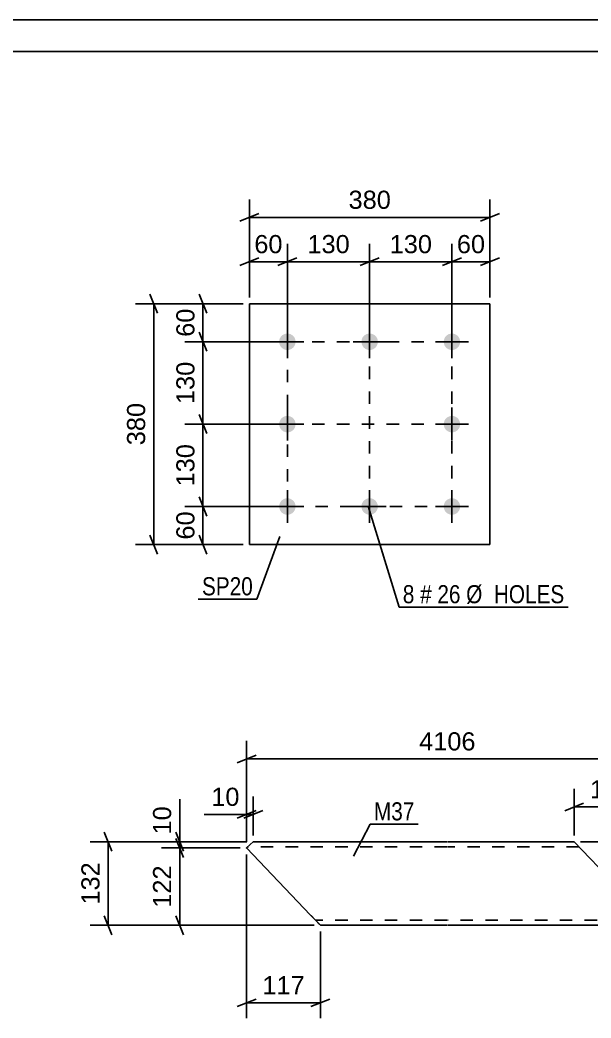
# Model space of a CAD drawing. Header units: millimetres. Extents: x 0 to 841, y 0 to 594.
# Drawn here: x 472.9 to 563.1, y 436.5 to 594 of the extents above; entities that cross this region are included whole.
import ezdxf

# ---------------------------------------------------------------- set-up
doc = ezdxf.new("R2010")
doc.units = ezdxf.units.MM
doc.linetypes.add('DXK_LINE_DOT2', pattern=[3.9198, 1.9599, -1.9599])
doc.styles.add('Arial', font='ARIAL.TTF', dxfattribs={"height": 0.2})
doc.styles.add('Arial Narrow', font='ARIALN.TTF', dxfattribs={"height": 0.2})

# ---------------------------------------------------------------- blocks, each defined once
blk = doc.blocks.new('Unknown-318890635-1126')
at = {"color": 5, "linetype": 'Continuous'}
for p, q in [((841, 594), (0, 594)), ((836, 589), (5, 589))]:
    blk.add_line(p, q, dxfattribs=at)
blk = doc.blocks.new('Part-318890635-5195 - 5189')
at = {"color": 2, "linetype": 'Continuous'}
for p, q in [((509.25, 463.84), (508.68, 463.32)), ((518.82, 452.71), (508.68, 463.32)), ((509.74, 464.31), (509.25, 463.84)), ((540.35, 464.31), (509.74, 464.31)), ((560.45, 464.31), (540.45, 464.31)), ((571.55, 452.71), (560.45, 464.31)), ((520.35, 451.11), (518.82, 452.71)), ((571.55, 452.71), (572.13, 452.1)), ((572.13, 452.1), (571.55, 451.58)), ((540.35, 451.11), (520.35, 451.11)), ((571.06, 451.11), (540.45, 451.11)), ((571.55, 451.58), (571.06, 451.11))]:
    blk.add_line(p, q, dxfattribs=at)
at = {"color": 7, "linetype": 'DXK_LINE_DOT2'}
for p, q in [((508.68, 463.32), (508.69, 463.31)), ((508.69, 463.31), (508.68, 463.32)), ((508.69, 463.31), (508.91, 463.51)), ((508.71, 463.32), (508.69, 463.31)), ((508.72, 463.28), (508.69, 463.31)), ((540.35, 463.51), (508.91, 463.51)), ((561.22, 463.51), (540.45, 463.51)), ((520.24, 451.23), (518.82, 452.71)), ((572.09, 452.15), (571.84, 452.41)), ((572.11, 452.12), (571.9, 451.91)), ((572.11, 452.12), (572.09, 452.15)), ((572.13, 452.1), (572.11, 452.12)), ((572.11, 452.12), (572.13, 452.1)), ((540.35, 451.91), (519.59, 451.91)), ((571.9, 451.91), (540.45, 451.91))]:
    blk.add_line(p, q, dxfattribs=at)
blk = doc.blocks.new('Part-318890635-5784 - 5778')
at = {"color": 2, "linetype": 'Continuous'}
for p, q in [((509.14, 549.21), (509.14, 511.21)), ((509.14, 549.21), (547.14, 549.21)), ((547.14, 549.21), (547.14, 511.21)), ((509.14, 511.21), (547.14, 511.21))]:
    blk.add_line(p, q, dxfattribs=at)
blk = doc.blocks.new('Bolt-318890635-5817 - 5778')
at = {"linetype": 'Continuous'}
for points in [[(515.14, 544.51, -1), (515.14, 541.91, -1)], [(528.14, 544.51, -1), (528.14, 541.91, -1)], [(541.14, 544.51, -1), (541.14, 541.91, -1)], [(515.14, 531.51, -1), (515.14, 528.91, -1)], [(541.14, 531.51, -1), (541.14, 528.91, -1)], [(515.14, 518.51, -1), (515.14, 515.91, -1)], [(528.14, 518.51, -1), (528.14, 515.91, -1)], [(541.14, 518.51, -1), (541.14, 515.91, -1)]]:
    blk.add_hatch(color=1, dxfattribs=at).paths.add_polyline_path(points)
at = {"color": 1, "linetype": 'Continuous'}
for p, q in [((515.14, 545.81), (515.14, 540.61)), ((528.14, 545.81), (528.14, 540.61)), ((541.14, 545.81), (541.14, 540.61)), ((512.54, 543.21), (517.74, 543.21)), ((525.54, 543.21), (530.74, 543.21)), ((538.54, 543.21), (543.74, 543.21)), ((515.14, 532.81), (515.14, 527.61)), ((541.14, 532.81), (541.14, 527.61)), ((512.54, 530.21), (517.74, 530.21)), ((538.54, 530.21), (543.74, 530.21)), ((515.14, 519.81), (515.14, 514.61)), ((528.14, 519.81), (528.14, 514.61)), ((541.14, 519.81), (541.14, 514.61)), ((512.54, 517.21), (517.74, 517.21)), ((525.54, 517.21), (530.74, 517.21)), ((538.54, 517.21), (543.74, 517.21))]:
    blk.add_line(p, q, dxfattribs=at)
blk = doc.blocks.new('Rectangle-318890635-5904 - 5778')
at = {"color": 1, "linetype": 'DXK_LINE_DOT2'}
blk.add_lwpolyline([(515.14, 543.21), (541.14, 543.21), (541.14, 517.21), (515.14, 517.21), (515.14, 543.21)], close=True, dxfattribs=at)
blk = doc.blocks.new('Line-318890635-5897 - 5778')
at = {"color": 1, "linetype": 'DXK_LINE_DOT2'}
blk.add_line((528.14, 543.21), (528.14, 517.21), dxfattribs=at)
blk = doc.blocks.new('Line-318890635-5890 - 5778')
at = {"color": 1, "linetype": 'DXK_LINE_DOT2'}
blk.add_line((515.14, 530.21), (541.14, 530.21), dxfattribs=at)
blk = doc.blocks.new('StraightDimension-318890635-5219 - 5189')
at = {"color": 7, "linetype": 'Continuous'}
for p, q in [((497.53, 464.82), (498.73, 461.82)), ((507.68, 463.32), (495.28, 463.32)), ((498.13, 451.11), (498.13, 463.32)), ((498.73, 449.61), (497.53, 452.61)), ((519.36, 451.11), (495.28, 451.11))]:
    blk.add_line(p, q, dxfattribs=at)
at = {"color": 0}
blk.add_wipeout([(497.38, 461.15), (493.18, 461.15), (493.18, 453.28), (497.38, 453.28)], dxfattribs=at)
at = {"color": 3, "style": 'Arial'}
blk.add_text('122', height=2.865, rotation=90.0002, dxfattribs=at).set_placement((496.78, 453.88))
blk = doc.blocks.new('StraightDimension-318890635-5198 - 5189')
at = {"color": 7, "linetype": 'Continuous'}
for p, q in [((497.53, 465.81), (498.73, 462.81)), ((498.73, 461.82), (497.53, 464.82)), ((508.74, 464.31), (495.28, 464.31)), ((507.68, 463.32), (495.28, 463.32)), ((498.13, 463.32), (498.13, 464.31))]:
    blk.add_line(p, q, dxfattribs=at)
at = {"color": 0}
blk.add_wipeout([(497.38, 470.48), (493.18, 470.48), (493.18, 464.84), (497.38, 464.84)], dxfattribs=at)
at = {"color": 7, "linetype": 'Continuous'}
blk.add_line((498.13, 464.31), (498.13, 471.01), dxfattribs=at)
blk.add_line((498.13, 464.31), (498.13, 471.01), dxfattribs=at)
at = {"color": 3, "style": 'Arial'}
blk.add_text('10', height=2.865, rotation=90.0002, dxfattribs=at).set_placement((496.78, 465.44))
blk = doc.blocks.new('StraightDimension-318890635-5237 - 5189')
at = {"color": 7, "linetype": 'Continuous'}
for p, q in [((591.69, 465.81), (592.89, 462.81)), ((561.45, 464.31), (594.69, 464.31)), ((592.29, 452.1), (592.29, 464.31)), ((573.13, 452.1), (594.69, 452.1)), ((592.89, 450.6), (591.69, 453.6))]:
    blk.add_line(p, q, dxfattribs=at)
at = {"color": 0}
blk.add_wipeout([(591.54, 462.14), (587.34, 462.14), (587.34, 454.27), (591.54, 454.27)], dxfattribs=at)
at = {"color": 3, "style": 'Arial'}
blk.add_text('122', height=2.865, rotation=90.0002, dxfattribs=at).set_placement((590.94, 454.87))
blk = doc.blocks.new('StraightDimension-318890635-5260 - 5189')
at = {"color": 7, "linetype": 'Continuous'}
for p, q in [((487.41, 462.81), (486.21, 465.81)), ((508.74, 464.31), (483.96, 464.31)), ((486.81, 451.11), (486.81, 464.31)), ((486.21, 452.61), (487.41, 449.61)), ((519.36, 451.11), (483.96, 451.11))]:
    blk.add_line(p, q, dxfattribs=at)
at = {"color": 0}
blk.add_wipeout([(486.06, 461.65), (481.86, 461.65), (481.86, 453.78), (486.06, 453.78)], dxfattribs=at)
at = {"color": 3, "style": 'Arial'}
blk.add_text('132', height=2.865, rotation=90.0002, dxfattribs=at).set_placement((485.46, 454.38))
blk = doc.blocks.new('StraightDimension-318890635-5274 - 5189')
at = {"color": 7, "linetype": 'Continuous'}
for p, q in [((508.69, 464.31), (508.69, 471.46)), ((509.74, 465.31), (509.74, 471.46)), ((507.19, 468.01), (510.19, 469.21)), ((511.24, 469.21), (508.24, 468.01)), ((508.69, 468.61), (509.74, 468.61))]:
    blk.add_line(p, q, dxfattribs=at)
at = {"color": 0}
blk.add_wipeout([(508.17, 469.36), (508.17, 473.56), (502.52, 473.56), (502.52, 469.36)], dxfattribs=at)
at = {"color": 7, "linetype": 'Continuous'}
blk.add_line((508.69, 468.61), (502, 468.61), dxfattribs=at)
blk.add_line((508.69, 468.61), (502, 468.61), dxfattribs=at)
at = {"color": 3, "style": 'Arial'}
blk.add_text('10', height=2.865, dxfattribs=at).set_placement((503.12, 469.96))
blk = doc.blocks.new('StraightDimension-318890635-5292 - 5189')
at = {"color": 7, "linetype": 'Continuous'}
for p, q in [((560.45, 465.31), (560.45, 472.64)), ((572.13, 453.1), (572.13, 472.64)), ((558.95, 469.19), (561.95, 470.39)), ((560.45, 469.79), (572.13, 469.79)), ((573.63, 470.39), (570.63, 469.19))]:
    blk.add_line(p, q, dxfattribs=at)
at = {"color": 0}
blk.add_wipeout([(570.23, 470.54), (570.23, 474.74), (562.36, 474.74), (562.36, 470.54)], dxfattribs=at)
at = {"color": 3, "style": 'Arial'}
blk.add_text('117', height=2.865, dxfattribs=at).set_placement((562.96, 471.14))
blk = doc.blocks.new('StraightDimension-318890635-5314 - 5189')
at = {"color": 7, "linetype": 'Continuous'}
for p, q in [((508.69, 462.31), (508.69, 436.47)), ((520.35, 450.11), (520.35, 436.47)), ((507.19, 438.27), (510.19, 439.47)), ((508.69, 438.87), (520.35, 438.87)), ((521.85, 439.47), (518.85, 438.27))]:
    blk.add_line(p, q, dxfattribs=at)
at = {"color": 0}
blk.add_wipeout([(518.46, 439.62), (518.46, 443.82), (510.59, 443.82), (510.59, 439.62)], dxfattribs=at)
at = {"color": 3, "style": 'Arial'}
blk.add_text('117', height=2.865, dxfattribs=at).set_placement((511.19, 440.22))
blk = doc.blocks.new('StraightDimension-318890635-5354 - 5189')
at = {"color": 7, "linetype": 'Continuous'}
for p, q in [((508.69, 464.31), (508.69, 480.21)), ((572.13, 453.1), (572.13, 480.21)), ((510.19, 477.96), (507.19, 476.76)), ((508.69, 477.36), (572.13, 477.36)), ((570.63, 476.76), (573.63, 477.96))]:
    blk.add_line(p, q, dxfattribs=at)
at = {"color": 0}
blk.add_wipeout([(545.46, 478.11), (545.46, 482.31), (535.36, 482.31), (535.36, 478.11)], dxfattribs=at)
at = {"color": 3, "style": 'Arial'}
blk.add_text('4106', height=2.865, dxfattribs=at).set_placement((535.96, 478.71))
blk = doc.blocks.new('StraightDimension-318890635-5819 - 5778')
at = {"color": 7, "linetype": 'Continuous'}
for p, q in [((509.14, 550.21), (509.14, 565.69)), ((547.14, 550.21), (547.14, 565.69)), ((510.64, 563.44), (507.64, 562.24)), ((509.14, 562.84), (547.14, 562.84)), ((545.64, 562.24), (548.64, 563.44))]:
    blk.add_line(p, q, dxfattribs=at)
at = {"color": 0}
blk.add_wipeout([(532.08, 563.59), (532.08, 567.79), (524.21, 567.79), (524.21, 563.59)], dxfattribs=at)
at = {"color": 3, "style": 'Arial'}
blk.add_text('380', height=2.865, dxfattribs=at).set_placement((524.81, 564.19))
blk = doc.blocks.new('StraightDimension-318890635-5844 - 5778')
at = {"color": 7, "linetype": 'Continuous'}
for p, q in [((509.14, 550.21), (509.14, 558.69)), ((515.14, 544.21), (515.14, 558.69)), ((507.64, 555.24), (510.64, 556.44)), ((516.64, 556.44), (513.64, 555.24)), ((509.14, 555.84), (515.14, 555.84))]:
    blk.add_line(p, q, dxfattribs=at)
at = {"color": 0}
blk.add_wipeout([(514.97, 556.59), (514.97, 560.79), (509.32, 560.79), (509.32, 556.59)], dxfattribs=at)
at = {"color": 3, "style": 'Arial'}
blk.add_text('60', height=2.865, dxfattribs=at).set_placement((509.92, 557.19))
blk = doc.blocks.new('StraightDimension-318890635-8161 - 5778')
at = {"color": 7, "linetype": 'Continuous'}
for p, q in [((528.14, 544.21), (528.14, 558.69)), ((541.14, 544.21), (541.14, 558.69)), ((529.64, 556.44), (526.64, 555.24)), ((539.64, 555.24), (542.64, 556.44)), ((528.14, 555.84), (541.14, 555.84))]:
    blk.add_line(p, q, dxfattribs=at)
at = {"color": 0}
blk.add_wipeout([(538.58, 556.59), (538.58, 560.79), (530.71, 560.79), (530.71, 556.59)], dxfattribs=at)
at = {"color": 3, "style": 'Arial'}
blk.add_text('130', height=2.865, dxfattribs=at).set_placement((531.31, 557.19))
blk = doc.blocks.new('StraightDimension-318890635-5855 - 5778')
at = {"color": 7, "linetype": 'Continuous'}
for p, q in [((494.62, 547.71), (493.42, 550.71)), ((508.14, 549.21), (491.17, 549.21)), ((494.02, 511.21), (494.02, 549.21)), ((493.42, 512.71), (494.62, 509.71)), ((508.14, 511.21), (491.17, 511.21))]:
    blk.add_line(p, q, dxfattribs=at)
at = {"color": 0}
blk.add_wipeout([(493.27, 534.15), (489.07, 534.15), (489.07, 526.28), (493.27, 526.28)], dxfattribs=at)
at = {"color": 3, "style": 'Arial'}
blk.add_text('380', height=2.865, rotation=90.0002, dxfattribs=at).set_placement((492.67, 526.88))
blk = doc.blocks.new('StraightDimension-318890635-5834 - 5778')
at = {"color": 7, "linetype": 'Continuous'}
for p, q in [((541.14, 544.21), (541.14, 558.69)), ((547.14, 550.21), (547.14, 558.69)), ((539.64, 555.24), (542.64, 556.44)), ((548.64, 556.44), (545.64, 555.24)), ((541.14, 555.84), (547.14, 555.84))]:
    blk.add_line(p, q, dxfattribs=at)
at = {"color": 0}
blk.add_wipeout([(546.97, 556.59), (546.97, 560.79), (541.32, 560.79), (541.32, 556.59)], dxfattribs=at)
at = {"color": 3, "style": 'Arial'}
blk.add_text('60', height=2.865, dxfattribs=at).set_placement((541.92, 557.19))
blk = doc.blocks.new('StraightDimension-318890635-5866 - 5778')
at = {"color": 7, "linetype": 'Continuous'}
for p, q in [((501.21, 518.71), (502.41, 515.71)), ((514.14, 517.21), (498.96, 517.21)), ((501.81, 511.21), (501.81, 517.21)), ((502.41, 509.71), (501.21, 512.71)), ((508.14, 511.21), (498.96, 511.21))]:
    blk.add_line(p, q, dxfattribs=at)
at = {"color": 0}
blk.add_wipeout([(501.06, 517.04), (496.86, 517.04), (496.86, 511.39), (501.06, 511.39)], dxfattribs=at)
at = {"color": 3, "style": 'Arial'}
blk.add_text('60', height=2.865, rotation=90.0002, dxfattribs=at).set_placement((500.46, 511.99))
blk = doc.blocks.new('StraightDimension-318890635-5876 - 5778')
at = {"color": 7, "linetype": 'Continuous'}
for p, q in [((501.21, 550.71), (502.41, 547.71)), ((508.14, 549.21), (498.96, 549.21)), ((501.81, 543.21), (501.81, 549.21)), ((502.41, 541.71), (501.21, 544.71)), ((514.14, 543.21), (498.96, 543.21))]:
    blk.add_line(p, q, dxfattribs=at)
at = {"color": 0}
blk.add_wipeout([(501.06, 549.04), (496.86, 549.04), (496.86, 543.39), (501.06, 543.39)], dxfattribs=at)
at = {"color": 3, "style": 'Arial'}
blk.add_text('60', height=2.865, rotation=90.0002, dxfattribs=at).set_placement((500.46, 543.99))
blk = doc.blocks.new('StraightDimension-318890635-8159 - 5778')
at = {"color": 7, "linetype": 'Continuous'}
for p, q in [((515.14, 544.21), (515.14, 558.69)), ((528.14, 544.21), (528.14, 558.69)), ((516.64, 556.44), (513.64, 555.24)), ((526.64, 555.24), (529.64, 556.44)), ((515.14, 555.84), (528.14, 555.84))]:
    blk.add_line(p, q, dxfattribs=at)
at = {"color": 0}
blk.add_wipeout([(525.58, 556.59), (525.58, 560.79), (517.71, 560.79), (517.71, 556.59)], dxfattribs=at)
at = {"color": 3, "style": 'Arial'}
blk.add_text('130', height=2.865, dxfattribs=at).set_placement((518.31, 557.19))
blk = doc.blocks.new('StraightDimension-318890635-8181 - 5778')
at = {"color": 7, "linetype": 'Continuous'}
for p, q in [((502.41, 528.71), (501.21, 531.71)), ((514.14, 530.21), (498.96, 530.21)), ((501.81, 517.21), (501.81, 530.21)), ((501.21, 518.71), (502.41, 515.71)), ((514.14, 517.21), (498.96, 517.21))]:
    blk.add_line(p, q, dxfattribs=at)
at = {"color": 0}
blk.add_wipeout([(501.06, 527.65), (496.86, 527.65), (496.86, 519.78), (501.06, 519.78)], dxfattribs=at)
at = {"color": 3, "style": 'Arial'}
blk.add_text('130', height=2.865, rotation=90.0002, dxfattribs=at).set_placement((500.46, 520.38))
blk = doc.blocks.new('StraightDimension-318890635-8183 - 5778')
at = {"color": 7, "linetype": 'Continuous'}
for p, q in [((502.41, 541.71), (501.21, 544.71)), ((514.14, 543.21), (498.96, 543.21)), ((501.81, 530.21), (501.81, 543.21)), ((501.21, 531.71), (502.41, 528.71)), ((514.14, 530.21), (498.96, 530.21))]:
    blk.add_line(p, q, dxfattribs=at)
at = {"color": 0}
blk.add_wipeout([(501.06, 540.65), (496.86, 540.65), (496.86, 532.78), (501.06, 532.78)], dxfattribs=at)
at = {"color": 3, "style": 'Arial'}
blk.add_text('130', height=2.865, rotation=90.0002, dxfattribs=at).set_placement((500.46, 533.38))
blk = doc.blocks.new('Mark-318890635-5191 - 5189')
at = {"color": 0}
blk.add_wipeout([(535.21, 467.67), (535.21, 470.67), (528.82, 470.67), (528.82, 467.67)], dxfattribs=at)
blk.add_wipeout([(535.21, 467.67), (535.21, 470.67), (528.82, 470.67), (528.82, 467.67)], dxfattribs=at)
at = {"color": 30, "linetype": 'Continuous'}
for p, q in [((525.59, 462.01), (528.22, 467.07)), ((528.22, 467.07), (535.81, 467.07))]:
    blk.add_line(p, q, dxfattribs=at)
at = {"color": 3, "style": 'Arial Narrow'}
blk.add_text('M37', height=2.863, dxfattribs=at).set_placement((528.82, 467.67))
blk = doc.blocks.new('Mark-318890635-5780 - 5778')
at = {"color": 0}
blk.add_wipeout([(509.69, 503.19), (509.69, 506.19), (501.65, 506.19), (501.65, 503.19)], dxfattribs=at)
blk.add_wipeout([(509.69, 503.19), (509.69, 506.19), (501.65, 506.19), (501.65, 503.19)], dxfattribs=at)
at = {"color": 30, "linetype": 'Continuous'}
for p in [(513.95, 512.45), (501.05, 502.59)]:
    blk.add_line(p, (510.29, 502.59), dxfattribs=at)
at = {"color": 3, "style": 'Arial Narrow'}
blk.add_text('SP20', height=2.863, dxfattribs=at).set_placement((501.65, 503.19))
blk = doc.blocks.new('Mark-318890635-5813 - 5778')
at = {"color": 0}
for points in [[(535.21, 501.94), (535.21, 504.94), (533.38, 504.94), (533.38, 501.94)], [(537.94, 501.94), (537.94, 504.94), (536.11, 504.94), (536.11, 501.94)], [(542.49, 501.94), (542.49, 504.94), (538.84, 504.94), (538.84, 501.94)], [(558.92, 501.94), (558.92, 504.94), (543.39, 504.94), (543.39, 501.94)]]:
    blk.add_wipeout(points, dxfattribs=at)
for points in [[(535.21, 501.94), (535.21, 504.94), (533.38, 504.94), (533.38, 501.94)], [(537.94, 501.94), (537.94, 504.94), (536.11, 504.94), (536.11, 501.94)], [(542.49, 501.94), (542.49, 504.94), (538.84, 504.94), (538.84, 501.94)], [(558.92, 501.94), (558.92, 504.94), (543.39, 504.94), (543.39, 501.94)]]:
    blk.add_wipeout(points, dxfattribs=at)
at = {"color": 7, "linetype": 'Continuous'}
for p, q in [((527.93, 517.26), (532.78, 501.34)), ((532.78, 501.34), (559.52, 501.34))]:
    blk.add_line(p, q, dxfattribs=at)
at = {"color": 3, "style": 'Arial Narrow'}
for s, height, p in [('8', 2.86, (533.38, 501.94)), ('#', 2.86, (536.11, 501.94)), ('26', 2.863, (538.84, 501.94)), ('Ø  HOLES', 2.863, (543.39, 501.94))]:
    blk.add_text(s, height=height, dxfattribs=at).set_placement(p)

msp = doc.modelspace()

# ---------------------------------------------------------------- block references
for name in ['Unknown-318890635-1126', 'Part-318890635-5784 - 5778', 'Bolt-318890635-5817 - 5778', 'Rectangle-318890635-5904 - 5778', 'Line-318890635-5897 - 5778', 'Line-318890635-5890 - 5778', 'Part-318890635-5195 - 5189']:
    msp.add_blockref(name, (0, 0))

# ---------------------------------------------------------------- next in the draw order: block references
for name in ['StraightDimension-318890635-5819 - 5778', 'Mark-318890635-5813 - 5778', 'StraightDimension-318890635-5219 - 5189', 'StraightDimension-318890635-5237 - 5189']:
    msp.add_blockref(name, (0, 0))

# ---------------------------------------------------------------- next in the draw order: block references
for name in ['StraightDimension-318890635-5844 - 5778', 'StraightDimension-318890635-8161 - 5778', 'StraightDimension-318890635-5292 - 5189', 'StraightDimension-318890635-5198 - 5189']:
    msp.add_blockref(name, (0, 0))

# ---------------------------------------------------------------- next in the draw order: block references
for name in ['StraightDimension-318890635-5834 - 5778', 'StraightDimension-318890635-5855 - 5778', 'StraightDimension-318890635-5260 - 5189']:
    msp.add_blockref(name, (0, 0))

# ---------------------------------------------------------------- next in the draw order: block references
for name in ['StraightDimension-318890635-5876 - 5778', 'StraightDimension-318890635-5866 - 5778', 'StraightDimension-318890635-5274 - 5189', 'StraightDimension-318890635-5314 - 5189']:
    msp.add_blockref(name, (0, 0))

# ---------------------------------------------------------------- next in the draw order: block references
for name in ['StraightDimension-318890635-8159 - 5778', 'StraightDimension-318890635-8181 - 5778', 'Mark-318890635-5780 - 5778', 'StraightDimension-318890635-5354 - 5189']:
    msp.add_blockref(name, (0, 0))

# ---------------------------------------------------------------- next in the draw order: block references
for name in ['StraightDimension-318890635-8183 - 5778', 'Mark-318890635-5191 - 5189']:
    msp.add_blockref(name, (0, 0))

doc.saveas('drawing.dxf')
